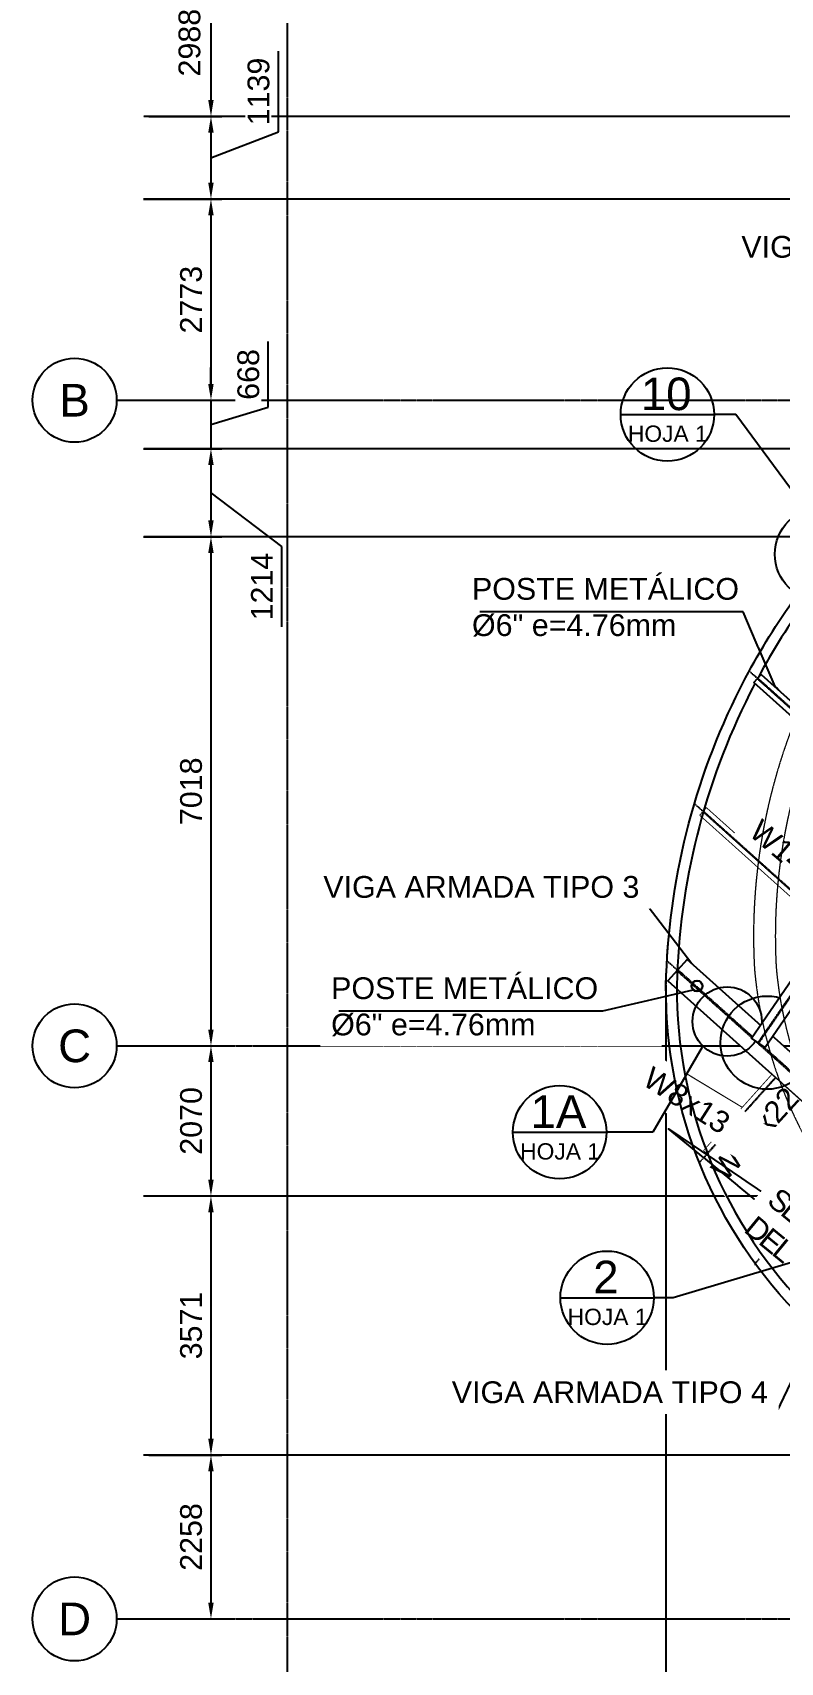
# Model space of a CAD drawing. Header units: millimetres. Extents: x 59135 to 3708801, y -250967 to 196121.
# Drawn here: x 3276866 to 3287168, y -45999 to -23531 of the extents above; entities that cross this region are included whole.
import ezdxf
from ezdxf.enums import TextEntityAlignment as Align

# ---------------------------------------------------------------- set-up
doc = ezdxf.new("R2010")
doc.units = ezdxf.units.MM
doc.header["$LTSCALE"] = 5
doc.set_wipeout_variables(frame=1)
doc.header["$PDMODE"] = 3
for name, pattern in [('CENTER', [2, 1.25, -0.25, 0.25, -0.25]), ('CENTER2', [1.125, 0.75, -0.125, 0.125, -0.125]), ('DASHDOT', [1, 0.5, -0.25, 0, -0.25]), ('HIDDEN', [0.375, 0.25, -0.125])]:
    doc.linetypes.add(name, pattern=pattern)
doc.layers.get('Defpoints').update_dxf_attribs({"color": 251})
for name, color, linetype in [('EE-5', 7, 'Continuous'), ('EE-ACHURADOS', 9, 'Continuous'), ('EE-CARPETA 51', 250, 'HIDDEN'), ('EE-CENTROS', 8, 'CENTER'), ('EE-COTAS', 1, 'Continuous'), ('EE-DETALLES', 1, 'Continuous'), ('EE-EJES', 8, 'DASHDOT'), ('EE-OCULTAS', 252, 'HIDDEN'), ('EE-OCULTO', 252, 'HIDDEN'), ('EE-PMETALICO 6x4.76', 70, 'Continuous'), ('EE-TEXTO 1', 4, 'Continuous'), ('EE-TEXTO 2', 2, 'Continuous'), ('EE-V ARMADA TIPO 3', 41, 'Continuous'), ('EE-V ARMADA TIPO 4', 130, 'Continuous'), ('EE-W14x22', 30, 'Continuous'), ('EE-W18x35', 255, 'Continuous'), ('EE-W24x68', 80, 'Continuous'), ('EE-W8x13', 65, 'Continuous'), ('EST-CAMBIO SECCION VIGAS', 240, 'HIDDEN')]:
    doc.layers.add(name, color=color, linetype=linetype)
doc.styles.add('ARIAL EE', font='arial.ttf')
doc.dimstyles.new('EE 1_STANDAR', dxfattribs={"dimtxt": 2, "dimasz": 1.5, "dimexe": 1, "dimexo": 0.5, "dimgap": 0.8, "dimtad": 1, "dimdec": 0, "dimdsep": 46, "dimtxsty": 'ARIAL EE', "dimcen": 0.09, "dimclrd": 256, "dimclre": 256, "dimclrt": 2, "dimadec": 0, "dimazin": 0, "dimtfac": 1, "dimtdec": 0, "dimtofl": 0, "dimtmove": 1, "dimatfit": 2, "dimfxl": 1, "dimtolj": 1, "dimlwd": -1, "dimlwe": -1, "dimarcsym": 1})

# ---------------------------------------------------------------- blocks, each defined once
blk = doc.blocks.new('ITEM_1')
at = {"layer": 'EE-5'}
blk.add_circle((0, 0), 3.86, dxfattribs=at)
at = {"layer": 'EE-TEXTO 1', "style": 'ARIAL EE', "flags": 4}
blk.add_attdef('EJE', text='', height=3, dxfattribs=at).set_placement((0, 0), align=Align.MIDDLE_CENTER)
blk = doc.blocks.new('EJES ARQUITECTONICOS(10-12-2012)')
at = {"layer": 'EE-EJES', "linetype": 'CENTER2', "ltscale": 2.5}
for p, q in [((-8840, -10556), (-8840, 59255)), ((-11196, 10970), (76893, 10970)), ((-11196, 2070), (76893, 2070)), ((-11196, -5830), (76893, -5830))]:
    blk.add_line(p, q, dxfattribs=at)
at = {"layer": 'EE-COTAS'}
ref = blk.add_blockref('ITEM_1', (-11774, 10970), dxfattribs=dict(at, xscale=150, yscale=150, zscale=150, rotation=180))
ref.add_attrib('EJE', 'B', dxfattribs={"layer": 'EE-TEXTO 1', "height": 450, "style": 'ARIAL EE', "flags": 4}).set_placement((-11774, 10970), align=Align.MIDDLE_CENTER)
ref = blk.add_blockref('ITEM_1', (-11774, 2070), dxfattribs=dict(at, xscale=150, yscale=150, zscale=150, rotation=180))
ref.add_attrib('EJE', 'C', dxfattribs={"layer": 'EE-TEXTO 1', "height": 450, "style": 'ARIAL EE', "flags": 4}).set_placement((-11774, 2070), align=Align.MIDDLE_CENTER)
ref = blk.add_blockref('ITEM_1', (-11774, -5830), dxfattribs=dict(at, xscale=150, yscale=150, zscale=150, rotation=180))
ref.add_attrib('EJE', 'D', dxfattribs={"layer": 'EE-TEXTO 1', "height": 450, "style": 'ARIAL EE', "flags": 4}).set_placement((-11774, -5830), align=Align.MIDDLE_CENTER)
blk = doc.blocks.new('*D920')
at = {"layer": 'Defpoints', "color": 0, "transparency": 16777216}
for p in [(3278319, -21699), (3278394, -24687), (3279323, -24687)]:
    blk.add_point(p, dxfattribs=at)
at = {"layer": 'EE-COTAS', "transparency": 16777216}
for p, q in [((3278394, -21699), (3279473, -21699)), ((3279323, -21924), (3279323, -24462)), ((3278469, -24687), (3279473, -24687))]:
    blk.add_line(p, q, dxfattribs=at)
for points in [[(3279285, -21924), (3279360, -21924), (3279323, -21699)], [(3279285, -24462), (3279360, -24462), (3279323, -24687)]]:
    blk.add_solid(points, dxfattribs=at)
at = {"layer": 'EE-COTAS', "color": 2, "transparency": 16777216, "insert": (3279028, -23670), "char_height": 300, "attachment_point": 5, "rotation": 90, "style": 'ARIAL EE', "bg_fill": 3, "box_fill_scale": 1.1, "bg_fill_color": 256, "bg_fill_true_color": 13158600, "bg_fill_transparency": 0}
blk.add_mtext('\\A1;2988', dxfattribs=at)
blk = doc.blocks.new('*D921')
at = {"layer": 'Defpoints', "color": 0, "transparency": 16777216}
for p in [(3278319, -25826), (3278319, -28599), (3279323, -28599)]:
    blk.add_point(p, dxfattribs=at)
at = {"layer": 'EE-COTAS', "transparency": 16777216}
for p, q in [((3278394, -25826), (3279473, -25826)), ((3279323, -26051), (3279323, -28374)), ((3278394, -28599), (3279473, -28599))]:
    blk.add_line(p, q, dxfattribs=at)
for points in [[(3279285, -26051), (3279360, -26051), (3279323, -25826)], [(3279285, -28374), (3279360, -28374), (3279323, -28599)]]:
    blk.add_solid(points, dxfattribs=at)
at = {"layer": 'EE-COTAS', "color": 2, "transparency": 16777216, "insert": (3279050, -27213), "char_height": 300, "attachment_point": 5, "rotation": 90, "style": 'ARIAL EE', "bg_fill": 3, "box_fill_scale": 1.1, "bg_fill_color": 256, "bg_fill_true_color": 13158600, "bg_fill_transparency": 0}
blk.add_mtext('\\A1;2773', dxfattribs=at)
blk = doc.blocks.new('*D922')
at = {"layer": 'Defpoints', "color": 0, "transparency": 16777216}
for p in [(3278319, -28599), (3278319, -29267), (3279323, -29267)]:
    blk.add_point(p, dxfattribs=at)
at = {"layer": 'EE-COTAS', "transparency": 16777216}
for p, q in [((3280112, -28696), (3280112, -27791)), ((3279323, -28374), (3279323, -28149)), ((3278394, -28599), (3279473, -28599)), ((3279323, -28599), (3279323, -29267)), ((3279323, -28933), (3280112, -28696)), ((3278394, -29267), (3279473, -29267)), ((3279323, -29492), (3279323, -29717))]:
    blk.add_line(p, q, dxfattribs=at)
for points in [[(3279285, -28374), (3279360, -28374), (3279323, -28599)], [(3279285, -29492), (3279360, -29492), (3279323, -29267)]]:
    blk.add_solid(points, dxfattribs=at)
at = {"layer": 'EE-COTAS', "color": 2, "transparency": 16777216, "insert": (3279839, -28244), "char_height": 300, "attachment_point": 5, "rotation": 90, "style": 'ARIAL EE', "bg_fill": 3, "box_fill_scale": 1.1, "bg_fill_color": 256, "bg_fill_true_color": 13158600, "bg_fill_transparency": 0}
blk.add_mtext('\\A1;668', dxfattribs=at)
blk = doc.blocks.new('*D923')
at = {"layer": 'Defpoints', "color": 0, "transparency": 16777216}
for p in [(3278319, -29267), (3278319, -30481), (3279323, -30481)]:
    blk.add_point(p, dxfattribs=at)
at = {"layer": 'EE-COTAS', "transparency": 16777216}
for p, q in [((3278394, -29267), (3279473, -29267)), ((3279323, -29492), (3279323, -30256)), ((3279323, -29874), (3280296, -30614)), ((3278394, -30481), (3279473, -30481)), ((3280296, -30614), (3280296, -31721))]:
    blk.add_line(p, q, dxfattribs=at)
for points in [[(3279285, -29492), (3279360, -29492), (3279323, -29267)], [(3279285, -30256), (3279360, -30256), (3279323, -30481)]]:
    blk.add_solid(points, dxfattribs=at)
at = {"layer": 'EE-COTAS', "color": 2, "transparency": 16777216, "insert": (3280025, -31168), "char_height": 300, "attachment_point": 5, "rotation": 90, "style": 'ARIAL EE', "bg_fill": 3, "box_fill_scale": 1.1, "bg_fill_color": 256, "bg_fill_true_color": 13158600, "bg_fill_transparency": 0}
blk.add_mtext('\\A1;1214', dxfattribs=at)
blk = doc.blocks.new('*D924')
at = {"layer": 'Defpoints', "color": 0, "transparency": 16777216}
for p in [(3278319, -30481), (3278319, -37499), (3279323, -37499)]:
    blk.add_point(p, dxfattribs=at)
at = {"layer": 'EE-COTAS', "transparency": 16777216}
for p, q in [((3278394, -30481), (3279473, -30481)), ((3279323, -30706), (3279323, -37274)), ((3278394, -37499), (3279473, -37499))]:
    blk.add_line(p, q, dxfattribs=at)
for points in [[(3279285, -30706), (3279360, -30706), (3279323, -30481)], [(3279285, -37274), (3279360, -37274), (3279323, -37499)]]:
    blk.add_solid(points, dxfattribs=at)
at = {"layer": 'EE-COTAS', "color": 2, "transparency": 16777216, "insert": (3279050, -33990), "char_height": 300, "attachment_point": 5, "rotation": 90, "style": 'ARIAL EE', "bg_fill": 3, "box_fill_scale": 1.1, "bg_fill_color": 256, "bg_fill_true_color": 13158600, "bg_fill_transparency": 0}
blk.add_mtext('\\A1;7018', dxfattribs=at)
blk = doc.blocks.new('*D925')
at = {"layer": 'Defpoints', "color": 0, "transparency": 16777216}
for p in [(3278319, -37499), (3278319, -39569), (3279323, -39569)]:
    blk.add_point(p, dxfattribs=at)
at = {"layer": 'EE-COTAS', "transparency": 16777216}
for p, q in [((3278394, -37499), (3279473, -37499)), ((3279323, -37724), (3279323, -39344)), ((3278394, -39569), (3279473, -39569))]:
    blk.add_line(p, q, dxfattribs=at)
for points in [[(3279285, -37724), (3279360, -37724), (3279323, -37499)], [(3279285, -39344), (3279360, -39344), (3279323, -39569)]]:
    blk.add_solid(points, dxfattribs=at)
at = {"layer": 'EE-COTAS', "color": 2, "transparency": 16777216, "insert": (3279050, -38534), "char_height": 300, "attachment_point": 5, "rotation": 90, "style": 'ARIAL EE', "bg_fill": 3, "box_fill_scale": 1.1, "bg_fill_color": 256, "bg_fill_true_color": 13158600, "bg_fill_transparency": 0}
blk.add_mtext('\\A1;2070', dxfattribs=at)
blk = doc.blocks.new('*D926')
at = {"layer": 'Defpoints', "color": 0, "transparency": 16777216}
for p in [(3278319, -39569), (3278394, -43141), (3279323, -43141)]:
    blk.add_point(p, dxfattribs=at)
at = {"layer": 'EE-COTAS', "transparency": 16777216}
for p, q in [((3278394, -39569), (3279473, -39569)), ((3279323, -39794), (3279323, -42916)), ((3278469, -43141), (3279473, -43141))]:
    blk.add_line(p, q, dxfattribs=at)
for points in [[(3279285, -39794), (3279360, -39794), (3279323, -39569)], [(3279285, -42916), (3279360, -42916), (3279323, -43141)]]:
    blk.add_solid(points, dxfattribs=at)
at = {"layer": 'EE-COTAS', "color": 2, "transparency": 16777216, "insert": (3279050, -41355), "char_height": 300, "attachment_point": 5, "rotation": 90, "style": 'ARIAL EE', "bg_fill": 3, "box_fill_scale": 1.1, "bg_fill_color": 256, "bg_fill_true_color": 13158600, "bg_fill_transparency": 0}
blk.add_mtext('\\A1;3571', dxfattribs=at)
blk = doc.blocks.new('*D927')
at = {"layer": 'Defpoints', "color": 0, "transparency": 16777216}
for p in [(3278394, -43141), (3278319, -45399), (3279323, -45399)]:
    blk.add_point(p, dxfattribs=at)
at = {"layer": 'EE-COTAS', "transparency": 16777216}
for p, q in [((3278469, -43141), (3279473, -43141)), ((3279323, -43366), (3279323, -45174)), ((3278394, -45399), (3279473, -45399))]:
    blk.add_line(p, q, dxfattribs=at)
for points in [[(3279285, -43366), (3279360, -43366), (3279323, -43141)], [(3279285, -45174), (3279360, -45174), (3279323, -45399)]]:
    blk.add_solid(points, dxfattribs=at)
at = {"layer": 'EE-COTAS', "color": 2, "transparency": 16777216, "insert": (3279050, -44270), "char_height": 300, "attachment_point": 5, "rotation": 90, "style": 'ARIAL EE', "bg_fill": 3, "box_fill_scale": 1.1, "bg_fill_color": 256, "bg_fill_true_color": 13158600, "bg_fill_transparency": 0}
blk.add_mtext('\\A1;2258', dxfattribs=at)
blk = doc.blocks.new('*D929')
at = {"layer": 'Defpoints', "color": 0, "transparency": 16777216}
for p in [(3278394, -24687), (3278406, -25826), (3279323, -25826)]:
    blk.add_point(p, dxfattribs=at)
at = {"layer": 'EE-COTAS', "transparency": 16777216}
for p, q in [((3280253, -24897), (3280253, -23789)), ((3278469, -24687), (3279473, -24687)), ((3279323, -25257), (3280253, -24897)), ((3279323, -24912), (3279323, -25601)), ((3278481, -25826), (3279473, -25826))]:
    blk.add_line(p, q, dxfattribs=at)
for points in [[(3279285, -24912), (3279360, -24912), (3279323, -24687)], [(3279285, -25601), (3279360, -25601), (3279323, -25826)]]:
    blk.add_solid(points, dxfattribs=at)
at = {"layer": 'EE-COTAS', "color": 2, "transparency": 16777216, "insert": (3279979, -24343), "char_height": 300, "attachment_point": 5, "rotation": 90, "style": 'ARIAL EE', "bg_fill": 3, "box_fill_scale": 1.1, "bg_fill_color": 256, "bg_fill_true_color": 13158600, "bg_fill_transparency": 0}
blk.add_mtext('\\A1;1139', dxfattribs=at)
blk = doc.blocks.new('*U149')
blk.add_lwpolyline([(-51, 951), (51, 951), (51, 0), (-51, 0)], close=True)
blk.add_wipeout([(-51, 951), (51, 951), (51, 0), (-51, 0)])
at = {"layer": 'EE-OCULTAS'}
for p, q in [((-3, 951), (-3, 0)), ((3, 951), (3, 0))]:
    blk.add_line(p, q, dxfattribs=at)
blk = doc.blocks.new('*U262')
blk.add_lwpolyline([(-64, 174), (63, 174), (63, -11981), (-64, -11981)], close=True)
blk.add_wipeout([(-64, 174), (63, 174), (63, -11981), (-64, -11981)])
at = {"layer": 'EE-OCULTAS'}
for p, q in [((-3, -11981), (-3, 174)), ((3, -11981), (3, 174))]:
    blk.add_line(p, q, dxfattribs=at)
blk = doc.blocks.new('*U237')
blk.add_lwpolyline([(-64, 1889), (63, 1889), (63, -2054), (-64, -2054)], close=True)
blk.add_wipeout([(-64, 1889), (63, 1889), (63, -2054), (-64, -2054)])
at = {"layer": 'EE-OCULTAS'}
for p, q in [((-3, -2054), (-3, 1889)), ((3, -2054), (3, 1889))]:
    blk.add_line(p, q, dxfattribs=at)
blk = doc.blocks.new('*U238')
blk.add_lwpolyline([(-64, 1889), (63, 1889), (63, -1518), (-64, -1518)], close=True)
blk.add_wipeout([(-64, 1889), (63, 1889), (63, -1518), (-64, -1518)])
at = {"layer": 'EE-OCULTAS'}
for p, q in [((-3, -1518), (-3, 1889)), ((3, -1518), (3, 1889))]:
    blk.add_line(p, q, dxfattribs=at)
blk = doc.blocks.new('POSTE M 6x4.76')
at = {"layer": 'EE-ACHURADOS'}
h = blk.add_hatch(color=256, dxfattribs=at)
h.dxf.hatch_style = 1
h.paths.add_polyline_path([(-102, -37, 1), (51, -37, 1)])
h.paths.add_polyline_path([(46, -37, -1), (-97, -37, -1)], flags=16)
at = {"layer": 'EE-PMETALICO 6x4.76'}
for radius in [76.2, 71.4]:
    blk.add_circle((-26, -37), radius, dxfattribs=at)
blk = doc.blocks.new('*U208')
blk.add_wipeout([(-200, 1059), (200, 1059), (200, -8631), (-200, -8631)]).dxf.layer = 'EE-V ARMADA TIPO 3'
at = {"layer": 'EE-CENTROS'}
for p, q in [((-8, -8631), (-8, 1059)), ((8, -8631), (8, 1059))]:
    blk.add_line(p, q, dxfattribs=at)
at = {"layer": 'EE-V ARMADA TIPO 3'}
blk.add_lwpolyline([(-200, 1059), (200, 1059), (200, -8631), (-200, -8631)], close=True, dxfattribs=at)
blk = doc.blocks.new('ITEM DETALLE')
at = {"layer": 'EE-5'}
blk.add_line((-4.29, 0), (4.29, 0), dxfattribs=at)
blk.add_circle((0, 0), 4.29, dxfattribs=at)
at = {"layer": 'EE-TEXTO 1', "style": 'ARIAL EE'}
blk.add_attdef('X', text='', height=3, dxfattribs=at).set_placement((-0.11, 1.9), align=Align.MIDDLE_CENTER)
at = {"layer": 'EE-TEXTO 2', "style": 'ARIAL EE'}
blk.add_attdef('###', text='', height=1.5, dxfattribs=at).set_placement((0.04, -1.76), align=Align.MIDDLE_CENTER)
blk = doc.blocks.new('*U540')
blk.add_wipeout([(-76, 8955), (76, 8955), (76, -4752), (-76, -4752)])
blk.add_lwpolyline([(-76, 8955), (76, 8955), (76, -4752), (-76, -4752)], close=True)
at = {"layer": 'EE-OCULTO'}
for p, q in [((-4, -4752), (-4, 8955)), ((4, -4752), (4, 8955))]:
    blk.add_line(p, q, dxfattribs=at)
blk = doc.blocks.new('*U541')
blk.add_wipeout([(-114, 603), (114, 603), (114, -9333), (-114, -9333)]).dxf.layer = 'EE-W24x68'
at = {"layer": 'EE-CENTROS'}
for p, q in [((-5, -9333), (-5, 603)), ((5, -9333), (5, 603))]:
    blk.add_line(p, q, dxfattribs=at)
at = {"layer": 'EE-W24x68'}
blk.add_lwpolyline([(-114, 603), (114, 603), (114, -9333), (-114, -9333)], close=True, dxfattribs=at)

msp = doc.modelspace()

# ---------------------------------------------------------------- linework, layer by layer
at = {"layer": 'EE-EJES'}
msp.add_line((3286663.3, -38427.4), (3285862.8, -37945.2), dxfattribs=at)
msp.add_lwpolyline([(3286864.1, -37456.4), (3292491, -29267.1)], dxfattribs=at)
at = {"layer": 'EE-OCULTAS'}
for p, q in [((3302538.4, -25826.4), (3278393.9, -25826.4)), ((3293590.5, -29267.3), (3278393.9, -29267.3)), ((3312745.6, -30481.5), (3278393.9, -30481.5)), ((3285591.8, -36661), (3285591.8, -47568)), ((3289218.6, -39569.3), (3278393.9, -39569.3))]:
    msp.add_line(p, q, dxfattribs=at)

# ---------------------------------------------------------------- block references
at = {"layer": 'EE-COTAS', "xscale": 150, "yscale": 150, "zscale": 150}
for p, values in [((3285611.1, -28796.2), {'X': '10', '###': 'HOJA 1'}), ((3284126.9, -38690), {'X': '1A', '###': 'HOJA 1'})]:
    msp.add_blockref('ITEM DETALLE', p, dxfattribs=at).add_auto_attribs(values)
at = {"layer": 'EE-EJES'}
msp.add_blockref('EJES ARQUITECTONICOS(10-12-2012)', (3289218.6, -39569.3), dxfattribs=at)
at = {"layer": 'EE-PMETALICO 6x4.76'}
msp.add_blockref('POSTE M 6x4.76', (3287097.2, -32585.8), dxfattribs=at)

# ---------------------------------------------------------------- leaders
at = {"layer": 'EE-COTAS', "annotation_type": 0, "has_hookline": 1, "hookline_direction": 1}
for points, text_width in [([(3291671.6, -27987), (3291106, -26758.4), (3291104.5, -26758.4)], 4332.8), ([(3285949.7, -36367), (3285346.9, -35582.3), (3285345.4, -35582.3)], 4334)]:
    msp.add_leader(points, dimstyle='EE 1_STANDAR', override={"dimscale": 0, "dimgap": 0.8, "dimtad": 1, "dimfxl": 0.0015, "dimtfill": 1}, dxfattribs=dict(at, text_width=text_width))

# ---------------------------------------------------------------- next in the draw order: block references
at = {"layer": 'EE-W8x13', "rotation": 58.93505179964615}
msp.add_blockref('*U149', (3286661.6, -38426.3), dxfattribs=at)

# ---------------------------------------------------------------- next in the draw order: texts
at = {"layer": 'EE-COTAS', "color": 2, "char_height": 300, "width": 4402.361, "style": 'ARIAL EE', "bg_fill": 2}
for s, insert, attachment_point in [('VIGA ARMADA TIPO 4', (3290984.5, -26638.4), 9), ('POSTE METÁLICO %%C6" e=4.76mm', (3282918.8, -31860.9), 7), ('VIGA ARMADA TIPO 3', (3285225.4, -35462.3), 9)]:
    msp.add_mtext(s, dxfattribs=dict(at, insert=insert, attachment_point=attachment_point))

# ---------------------------------------------------------------- next in the draw order: dimensions: what is measured, and where the dimension line sits
at = {"layer": 'EE-COTAS'}
dim = msp.add_linear_dim(base=(3279322.9, -24687), p1=(3278318.9, -21699), p2=(3278393.9, -24687), angle=90, dimstyle='EE 1_STANDAR', override={"dimfxl": 0.0015, "dimtfill": 1}, dxfattribs=at)
dim.commit()
dim.dimension.update_dxf_attribs({"geometry": '*D920', "text_midpoint": (3279301.6, -23669.5), "dimtype": 160})
dim = msp.add_linear_dim(base=(3279322.9, -28599), p1=(3278318.9, -25826.4), p2=(3278318.9, -28599), angle=90, dimstyle='EE 1_STANDAR', override={"dimfxl": 0.0015, "dimtfill": 1}, dxfattribs=at)
dim.commit()
dim.dimension.update_dxf_attribs({"geometry": '*D921', "text_midpoint": (3279049.6, -27212.7)})

# ---------------------------------------------------------------- next in the draw order: linework, layer by layer
at = {"layer": 'EE-EJES'}
for points in [[(3286739.1, -32332.4), (3297056.3, -41591.2)], [(3285983.4, -34160.1), (3295279.5, -42502.6)]]:
    msp.add_lwpolyline(points, dxfattribs=at)
at = {"layer": 'EE-OCULTAS'}
msp.add_line((3318809.5, -24687), (3278393.9, -24687), dxfattribs=at)

# ---------------------------------------------------------------- next in the draw order: dimensions: what is measured, and where the dimension line sits
at = {"layer": 'EE-COTAS'}
dim = msp.add_linear_dim(base=(3279322.9, -29267.3), p1=(3278318.9, -28599), p2=(3278318.9, -29267.3), angle=90, dimstyle='EE 1_STANDAR', override={"dimfxl": 0.0015, "dimtfill": 1}, dxfattribs=at)
dim.commit()
dim.dimension.update_dxf_attribs({"geometry": '*D922', "text_midpoint": (3279839.2, -28576.3)})

# ---------------------------------------------------------------- next in the draw order: leaders
at = {"layer": 'EE-COTAS', "annotation_type": 0, "has_hookline": 1, "hookline_direction": 1, "text_width": 3628.2}
msp.add_leader([(3287095.9, -32547.8), (3286656.8, -31517.4), (3286655.3, -31517.4)], dimstyle='EE 1_STANDAR', override={"dimscale": 0, "dimgap": 0.8, "dimtad": 1, "dimfxl": 0.0015, "dimtfill": 1}, dxfattribs=at)

# ---------------------------------------------------------------- next in the draw order: block references
at = {"layer": 'EE-W14x22', "rotation": 48.094885721132}
msp.add_blockref('*U262', (3286237, -34387.7), dxfattribs=at)

# ---------------------------------------------------------------- next in the draw order: dimensions: what is measured, and where the dimension line sits
at = {"layer": 'EE-COTAS'}
for base, p1, p2, picture, middle in [((3279322.9, -25826.4), (3278393.9, -24687), (3278406.4, -25826.4), '*D929', (3280252.7, -24777.2)), ((3279322.9, -30481.5), (3278318.9, -29267.3), (3278318.9, -30481.5), '*D923', (3280295.5, -30734.4))]:
    dim = msp.add_linear_dim(base=base, p1=p1, p2=p2, angle=90, dimstyle='EE 1_STANDAR', override={"dimfxl": 0.0015, "dimtfill": 1}, dxfattribs=at)
    dim.commit()
    dim.dimension.update_dxf_attribs({"geometry": picture, "text_midpoint": middle, "dimtype": 160})

# ---------------------------------------------------------------- next in the draw order: linework, layer by layer
at = {"layer": 'EE-EJES'}
msp.add_lwpolyline([(3286811.1, -40509.9), (3289598.3, -37404.1)], dxfattribs=at)

# ---------------------------------------------------------------- next in the draw order: dimensions: what is measured, and where the dimension line sits
at = {"layer": 'EE-COTAS'}
dim = msp.add_linear_dim(base=(3279322.8839, -37499.0223), p1=(3278318.9018, -30481.4923), p2=(3278318.9018, -37499.0223), angle=90, dimstyle='EE 1_STANDAR', override={"dimfxl": 0.0015, "dimtfill": 1}, dxfattribs=at)
dim.commit()
dim.dimension.update_dxf_attribs({"geometry": '*D924', "text_midpoint": (3279049.712, -33990.2573)})

# ---------------------------------------------------------------- next in the draw order: leaders
at = {"layer": 'EE-COTAS', "annotation_type": 0, "has_hookline": 1, "hookline_direction": 1, "text_width": 4332.8}
msp.add_leader([(3287647.1, -41432.1), (3287116.5, -42548.5), (3287115, -42548.5)], dimstyle='EE 1_STANDAR', override={"dimscale": 0, "dimgap": 0.8, "dimtad": 1, "dimfxl": 0.0015, "dimtfill": 1}, dxfattribs=at)

# ---------------------------------------------------------------- next in the draw order: block references
at = {"layer": 'EE-W14x22', "rotation": 318.0948857211407}
msp.add_blockref('*U237', (3288294.3, -38857.1), dxfattribs=at)

# ---------------------------------------------------------------- next in the draw order: texts
at = {"layer": 'EE-COTAS', "color": 2, "insert": (3286995, -42428.5), "char_height": 300, "width": 4402.361, "attachment_point": 9, "style": 'ARIAL EE', "bg_fill": 2}
msp.add_mtext('VIGA ARMADA TIPO 4', dxfattribs=at)

# ---------------------------------------------------------------- next in the draw order: dimensions: what is measured, and where the dimension line sits
at = {"layer": 'EE-COTAS'}
dim = msp.add_linear_dim(base=(3279322.9, -39569.3), p1=(3278318.9, -37499), p2=(3278318.9, -39569.3), angle=90, dimstyle='EE 1_STANDAR', override={"dimfxl": 0.0015, "dimtfill": 1}, dxfattribs=at)
dim.commit()
dim.dimension.update_dxf_attribs({"geometry": '*D925', "text_midpoint": (3279049.7, -38534.1)})

# ---------------------------------------------------------------- next in the draw order: block references
at = {"layer": 'EE-W14x22', "rotation": 318.0948857211407}
msp.add_blockref('*U238', (3287178, -37855.2), dxfattribs=at)

# ---------------------------------------------------------------- next in the draw order: dimensions: what is measured, and where the dimension line sits
at = {"layer": 'EE-COTAS'}
dim = msp.add_linear_dim(base=(3279322.9, -43140.5), p1=(3278318.9, -39569.3), p2=(3278393.9, -43140.5), angle=90, dimstyle='EE 1_STANDAR', override={"dimfxl": 0.0015, "dimtfill": 1}, dxfattribs=at)
dim.commit()
dim.dimension.update_dxf_attribs({"geometry": '*D926', "text_midpoint": (3279049.6, -41354.9)})

# ---------------------------------------------------------------- next in the draw order: texts
at = {"layer": 'EE-TEXTO 2', "color": 2, "insert": (3286912.4, -34356.8), "char_height": 300, "width": 4650.833, "attachment_point": 1, "rotation": 319.6355, "style": 'ARIAL EE', "bg_fill": 2}
msp.add_mtext('W14x22', dxfattribs=at)

# ---------------------------------------------------------------- next in the draw order: dimensions: what is measured, and where the dimension line sits
at = {"layer": 'EE-COTAS'}
dim = msp.add_linear_dim(base=(3279322.8839, -45399.0223), p1=(3278393.9018, -43140.5498), p2=(3278318.9018, -45399.0223), angle=90, dimstyle='EE 1_STANDAR', override={"dimfxl": 0.0015, "dimtfill": 1}, dxfattribs=at)
dim.commit()
dim.dimension.update_dxf_attribs({"geometry": '*D927', "text_midpoint": (3279049.712, -44269.786)})

# ---------------------------------------------------------------- next in the draw order: linework, layer by layer
at = {"layer": 'EE-OCULTAS'}
msp.add_line((3292001, -43140.5), (3278393.9, -43140.5), dxfattribs=at)

# ---------------------------------------------------------------- next in the draw order: texts
at = {"layer": 'EE-TEXTO 2', "color": 2, "insert": (3286190, -39177.6), "char_height": 300, "width": 4650.833, "attachment_point": 1, "rotation": 47.74039, "style": 'ARIAL EE', "bg_fill": 2}
msp.add_mtext('W14x22', dxfattribs=at)

# ---------------------------------------------------------------- next in the draw order: linework, layer by layer
at = {"layer": 'EE-COTAS'}
msp.add_lwpolyline([(3288262, -40801.2), (3285625.8, -38642.1), (3287003.7, -39578.1), (3286909.3, -39693.3)], dxfattribs=at)
at = {"layer": 'EE-EJES'}
msp.add_lwpolyline([(3286051.9, -39110.1), (3288481.9, -36402.3)], dxfattribs=at)

# ---------------------------------------------------------------- next in the draw order: texts
at = {"layer": 'EE-TEXTO 2', "color": 2, "insert": (3287156.4, -39434.1), "char_height": 300, "width": 4517.44, "attachment_point": 1, "rotation": 320.68301, "style": 'ARIAL EE', "bg_fill": 2}
msp.add_mtext('{\\T0.85;SENTIDO DE LA VENA DEL STEEL DECK}', dxfattribs=at)

# ---------------------------------------------------------------- next in the draw order: linework, layer by layer
at = {"layer": 'EE-EJES'}
msp.add_lwpolyline([(3285605.1, -36326.5), (3293108.2, -43059.8)], dxfattribs=at)

# ---------------------------------------------------------------- next in the draw order: block references
at = {"layer": 'EE-V ARMADA TIPO 3', "xscale": -1, "rotation": 228.0948857211206}
msp.add_blockref('*U208', (3292172.7, -42220.3), dxfattribs=at)

# ---------------------------------------------------------------- next in the draw order: block references
at = {"layer": 'EE-PMETALICO 6x4.76'}
msp.add_blockref('POSTE M 6x4.76', (3286046.2, -36637.6), dxfattribs=at)

# ---------------------------------------------------------------- next in the draw order: texts
at = {"layer": 'EE-COTAS', "color": 2, "insert": (3280978.5, -37366), "char_height": 300, "width": 4402.361, "attachment_point": 7, "style": 'ARIAL EE', "bg_fill": 2}
msp.add_mtext('POSTE METÁLICO %%C6" e=4.76mm', dxfattribs=at)

# ---------------------------------------------------------------- next in the draw order: texts
at = {"layer": 'EE-TEXTO 2', "color": 2, "insert": (3285411.2, -37771.7), "char_height": 300, "width": 4650.833, "attachment_point": 1, "rotation": 327.34599, "style": 'ARIAL EE', "bg_fill": 2}
msp.add_mtext('W8x13', dxfattribs=at)

# ---------------------------------------------------------------- next in the draw order: leaders
at = {"layer": 'EE-COTAS', "annotation_type": 0, "has_hookline": 1, "hookline_direction": 1, "text_width": 3628.2}
msp.add_leader([(3285962, -36730.1), (3284715, -37022.5)], dimstyle='EE 1_STANDAR', override={"dimscale": 0, "dimgap": 0.8, "dimtad": 1, "dimfxl": 0.0015, "dimtfill": 1}, dxfattribs=at)

# ---------------------------------------------------------------- next in the draw order: linework, layer by layer
at = {"layer": 'EE-CARPETA 51', "lineweight": 0}
for points in [[(3327354.1, -26696.6, 0.0636478), (3322513.7, -28421.6, 0.0914808), (3316667.5, -32883.5, -0.2898684), (3308484.6, -34117, 0.2944555), (3301250.2, -36479.9, 0.0597476), (3300365.8, -37878.7, -0.2723459), (3292249.5, -43135.7, -0.208505), (3287483.1, -41274.4, -0.2019549), (3285591.8, -36661, -0.1117815), (3286614.1, -32571.5, -0.0693389), (3288102, -30423.2, -0.1984586), (3294711.8, -27349.8, -0.0295508), (3295469.2, -27365.8, 0.3361419), (3299562.7, -24696.8, 0.2695939), (3298818.7, -20604.7, 0.0789653), (3297824.5, -19759.3, -0.2518798), (3292795.4, -11190.7, -0.4367966), (3300116.3, -3911, -0.1966653), (3307331.3, -7231, -0.0506621), (3308614, -8918.6, -0.0533322), (3309568.4, -10934.8, 0.6589007), (3330099.9, -11102.7)], [(3330236.2, -11165.4, -0.6590495), (3309427.5, -10986.2, 0.1043286), (3307221.7, -7333.4, 0.1966618), (3300110, -4060.9, 0.4367848), (3292945.3, -11185.2, 0.2384225), (3297461.3, -19347.2, 0.0126959), (3297902.7, -19631.2, -0.3569411), (3299703.5, -24748.4, -0.3361202), (3295457.9, -27515.4, 0.0295651), (3294717.9, -27499.7, 0.1986696), (3288212.3, -30524.8, 0.0693389), (3286748, -32639.1, 0.1117556), (3285741.8, -36663.3, 0.201915), (3287588.9, -41168.1, 0.2084921), (3292243.4, -42985.8, 0.2718213), (3300223.2, -37828.2, -0.0566602), (3301082.6, -36449.1, -0.298151), (3308534.4, -33974.9, 0.2899658), (3316562.5, -32776, -0.0910097), (3322419.9, -28301, -0.0637216), (3327299.5, -26555, -0.1065376)]]:
    msp.add_lwpolyline(points, format="xyb", dxfattribs=at)
at = {"layer": 'EE-COTAS'}
msp.add_circle((3286435.2, -37164.1), 476.7, dxfattribs=at)
at = {"layer": 'EE-DETALLES'}
msp.add_circle((3286986.3, -37455.1), 642.9, dxfattribs=at)
at = {"layer": 'EE-V ARMADA TIPO 4'}
for points in [[(3327354.1, -26696.6, 0.0636478), (3322513.7, -28421.6, 0.0914808), (3316667.5, -32883.5, -0.2898684), (3308484.6, -34117, 0.2944555), (3301250.2, -36479.9, 0.0597476), (3300365.8, -37878.7, -0.2723459), (3292249.5, -43135.7, -0.208505), (3287483.1, -41274.4, -0.2019549), (3285591.8, -36661, -0.1117815), (3286614.1, -32571.5, -0.0693389), (3288102, -30423.2, -0.1984586), (3294711.8, -27349.8, -0.0295508), (3295469.2, -27365.8, 0.3361419), (3299562.7, -24696.8, 0.2695939), (3298818.7, -20604.7, 0.0789653), (3297824.5, -19759.3, -0.2518798), (3292795.4, -11190.7, -0.4367966), (3300116.3, -3911, -0.1966653), (3307331.3, -7231, -0.0506621), (3308614, -8918.6, -0.0533322), (3309568.4, -10934.8, 0.6589007), (3330099.9, -11102.7)], [(3330236.2, -11165.4, -0.6590495), (3309427.5, -10986.2, 0.1043286), (3307221.7, -7333.4, 0.1966618), (3300110, -4060.9, 0.4367848), (3292945.3, -11185.2, 0.2384225), (3297461.3, -19347.2, 0.0126959), (3297902.7, -19631.2, -0.3569411), (3299703.5, -24748.4, -0.3361202), (3295457.9, -27515.4, 0.0295651), (3294717.9, -27499.7, 0.1986696), (3288212.3, -30524.8, 0.0693389), (3286748, -32639.1, 0.1117556), (3285741.8, -36663.3, 0.201915), (3287588.9, -41168.1, 0.2084921), (3292243.4, -42985.8, 0.2718213), (3300223.2, -37828.2, -0.0566602), (3301082.6, -36449.1, -0.298151), (3308534.4, -33974.9, 0.2899658), (3316562.5, -32776, -0.0910097), (3322419.9, -28301, -0.0637216), (3327299.5, -26555, -0.1065376)]]:
    msp.add_lwpolyline(points, format="xyb", dxfattribs=at)

# ---------------------------------------------------------------- next in the draw order: block references
at = {"layer": 'EE-COTAS', "xscale": 150, "yscale": 150, "zscale": 150}
msp.add_blockref('ITEM DETALLE', (3284780.7, -40971.6), dxfattribs=at).add_auto_attribs({'X': '2', '###': 'HOJA 1'})

# ---------------------------------------------------------------- next in the draw order: leaders
at = {"layer": 'EE-COTAS'}
msp.add_leader([(3286088.2, -37519.6), (3285409.3, -38690), (3284769.7, -38690)], dimstyle='EE 1_STANDAR', override={"dimscale": 0, "dimgap": 0.8, "dimtad": 1}, dxfattribs=at)

# ---------------------------------------------------------------- next in the draw order: block references
at = {"layer": 'EE-W18x35', "rotation": 48.09488572113455}
msp.add_blockref('*U540', (3293519.3, -38417), dxfattribs=at)

# ---------------------------------------------------------------- next in the draw order: block references
at = {"layer": 'EE-W24x68', "rotation": 145.5065658247694}
msp.add_blockref('*U541', (3287205.6, -36959.4), dxfattribs=at)

# ---------------------------------------------------------------- next in the draw order: leaders
at = {"layer": 'EE-DETALLES'}
msp.add_leader([(3288915.2, -40009.6), (3285691.6, -40971.6), (3285423.6, -40971.6)], dimstyle='EE 1_STANDAR', override={"dimscale": 0, "dimgap": 0.8, "dimtad": 1}, dxfattribs=at)

# ---------------------------------------------------------------- next in the draw order: linework, layer by layer
msp.add_circle((3287733.9, -30721.9), 642.9, dxfattribs=at)
at = {"layer": 'EST-CAMBIO SECCION VIGAS', "lineweight": 0}
for points in [[(3298268.6, -19037.4, -0.5232005), (3298744.7, -27209.5, -0.152868), (3296037.9, -28207.1, -0.0356141), (3295313.8, -28207.1, 0.0555011), (3293695.4, -28308.1, 0.080589), (3291327.1, -29073.2, 0.2963665), (3287110.1, -36416.8, 0.0731279), (3287498, -38037.4, 0.2841043), (3292342.4, -41615.8, 0.0685904), (3294416.2, -41464.1, 0.1897044), (3299333.8, -37975, 0.0175235), (3299597.5, -37504.9, -0.0232356), (3300811.1, -35442.3, -0.316453), (3310177.2, -32251.3, 0.2601932), (3317825.4, -30557.4, -0.0611264), (3322088.7, -27681.7, -0.1699905), (3335917, -25809.1, -0.1220442)], [(3298113, -19293.9, -0.5230445), (3298560.6, -26972.7, -0.1529784), (3296019.8, -27907.6, -0.035956), (3295331.9, -27907.6, 0.055509), (3293646.9, -28012.1, 0.080488), (3291190.4, -28806.1, 0.2965378), (3286810.8, -36438.3, 0.0733413), (3287219.5, -38149, 0.2842302), (3292320.5, -41915, 0.068832), (3294483.5, -41756.5, 0.1899984), (3299587.6, -38135.1, 0.0176324), (3299863.5, -37643.6, -0.0231464), (3301058.1, -35612.8, -0.3161682), (3310092, -32539, 0.2601052), (3318023.5, -30782.7, -0.0611058), (3322224.9, -27948.9, -0.170033), (3335860.1, -26103.7, -0.1221428)]]:
    msp.add_lwpolyline(points, format="xyb", dxfattribs=at)

# ---------------------------------------------------------------- next in the draw order: leaders
at = {"layer": 'EE-DETALLES'}
msp.add_leader([(3287525.6, -30113.8), (3286555.3, -28796.2), (3286254, -28796.2)], dimstyle='EE 1_STANDAR', override={"dimscale": 0, "dimgap": 0.8, "dimtad": 1}, dxfattribs=at)

doc.saveas('drawing.dxf')
